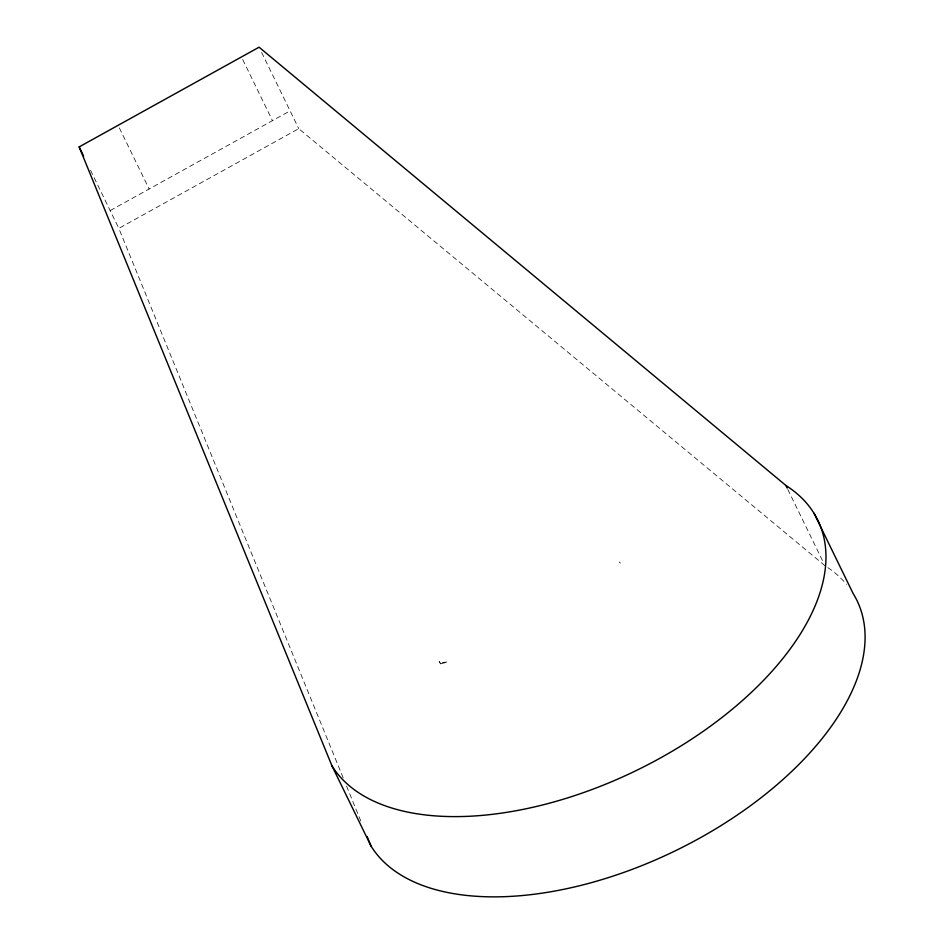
<?xml version="1.0" encoding="UTF-8"?>
<svg xmlns="http://www.w3.org/2000/svg" width="944" height="944" viewBox="0 0 944 944"><rect width="100%" height="100%" fill="white"/><g stroke="black" fill="none" stroke-linecap="round" stroke-linejoin="round"><path stroke-width="0.71" stroke-dasharray="4.72 3.54" d="M110.165 210.583L290.091 110.873M343.203 777.903L118.838 228.377L298.752 128.667L824.985 565.716A272.415 145.459 -26 0 1 846.461 584.312M620.361 563.096L619.335 562.022M440.647 663.821L447.763 662.004L439.762 662.617L439.172 661.402L440.647 663.821L439.762 662.617M787.803 489.405L823.699 563.084M261.606 52.392L298.752 128.667M242.714 59.566L272.474 120.643M119.369 127.924L149.117 189.001M90.541 170.298L118.838 228.377M346.542 786.081L361.576 822.897"/><path stroke-width="1.42" d="M814.035 513.253L853.128 593.516A272.415 145.459 -26 0 1 689.108 843.83A272.415 145.459 -26 0 1 371.039 846.084L331.946 765.832L79.154 146.91L259.069 47.2L785.892 485.464L787.166 488.095M79.154 146.91L83.579 156.008M367.145 836.537L371.039 846.084M785.892 485.464A272.415 145.459 -26 0 1 680.813 746.031A272.415 145.459 -26 0 1 331.946 765.832"/></g></svg>
